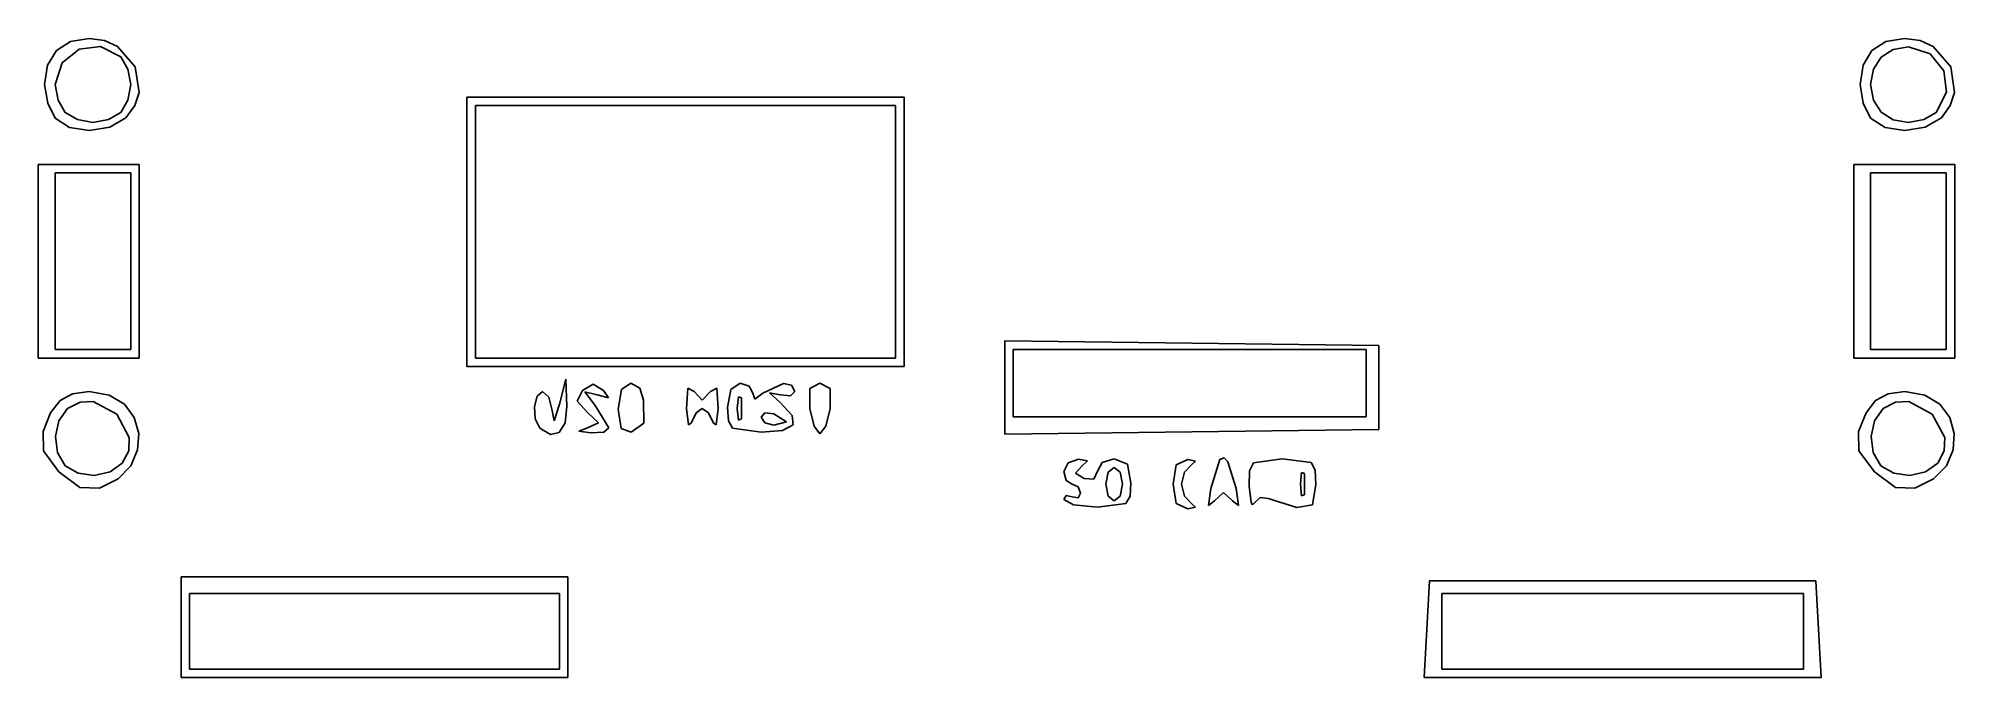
# Model space of a CAD drawing. Extents: x 60.4 to 124.8, y -111.5 to -90.
import ezdxf

# ---------------------------------------------------------------- set-up
doc = ezdxf.new("R2010")
doc.units = 0
doc.layers.add('Layer 1', color=7, linetype='CONTINUOUS')

msp = doc.modelspace()

# ---------------------------------------------------------------- linework, layer by layer
at = {"layer": 'Layer 1', "color": 4}
for p, q in [((61.493938, -90.115813), (62.123447, -90.010147)), ((62.123447, -90.010147), (62.640683, -90.083226)), ((62.640683, -90.083226), (63.079333, -90.284465)), ((122.453938, -90.115813), (123.083447, -90.010147)), ((123.083447, -90.010147), (123.600683, -90.083226)), ((123.600683, -90.083226), (124.039333, -90.284465)), ((60.729226, -90.90923), (61.023638, -90.421277)), ((61.023638, -90.421277), (61.493938, -90.115813)), ((61.783963, -90.377381), (61.212794, -90.830259)), ((62.503564, -90.284164), (61.783963, -90.377381)), ((63.181492, -90.631035), (62.503564, -90.284164)), ((63.079333, -90.284465), (63.670732, -90.963408)), ((63.420676, -91.044315), (63.181492, -90.631035)), ((121.689226, -90.90923), (121.983638, -90.421277)), ((121.983638, -90.421277), (122.453938, -90.115813)), ((122.291477, -90.643687), (122.032216, -91.044789)), ((122.692579, -90.384425), (122.291477, -90.643687)), ((123.210159, -90.292369), (122.692579, -90.384425)), ((123.942269, -90.525004), (123.210159, -90.292369)), ((124.395146, -91.096173), (123.942269, -90.525004)), ((124.039333, -90.284465), (124.630732, -90.963408)), ((60.627381, -91.562369), (60.729226, -90.90923)), ((61.212794, -90.830259), (60.980159, -91.562369)), ((63.520159, -91.562369), (63.420676, -91.044315)), ((63.670732, -90.963408), (63.797348, -91.830959)), ((121.587381, -91.562369), (121.689226, -90.90923)), ((122.032216, -91.044789), (121.940159, -91.562369)), ((124.488364, -91.815773), (124.395146, -91.096173)), ((124.630732, -90.963408), (124.757348, -91.830959)), ((60.730798, -92.184049), (60.627381, -91.562369)), ((60.980159, -91.562369), (61.079642, -92.080423)), ((63.420676, -92.080423), (63.520159, -91.562369)), ((63.797348, -91.830959), (63.655021, -92.267956)), ((74.809048, -96.501266), (74.809048, -91.985711)), ((74.809048, -91.985711), (82.146826, -91.985711)), ((82.146826, -91.985711), (89.484604, -91.985711)), ((89.484604, -91.985711), (89.484604, -96.501266)), ((121.690798, -92.184049), (121.587381, -91.562369)), ((121.940159, -91.562369), (122.032216, -92.079949)), ((124.141492, -92.493702), (124.488364, -91.815773)), ((124.757348, -91.830959), (124.615021, -92.267956)), ((60.979437, -92.690388), (60.730798, -92.184049)), ((61.079642, -92.080423), (61.318826, -92.493702)), ((61.318826, -92.493702), (61.732105, -92.732885)), ((62.768213, -92.732885), (63.181492, -92.493702)), ((63.181492, -92.493702), (63.420676, -92.080423)), ((63.181492, -92.493702), (63.181492, -92.493702)), ((63.655021, -92.267956), (63.358889, -92.671098)), ((82.146826, -92.267933), (75.09127, -92.267933)), ((75.09127, -92.267933), (75.09127, -96.501266)), ((89.202381, -92.267933), (82.146826, -92.267933)), ((89.202381, -96.501266), (89.202381, -92.267933)), ((121.939437, -92.690388), (121.690798, -92.184049)), ((122.032216, -92.079949), (122.291477, -92.481051)), ((122.291477, -92.481051), (122.692579, -92.740312)), ((123.728213, -92.732885), (124.141492, -92.493702)), ((124.141492, -92.493702), (124.141492, -92.493702)), ((124.615021, -92.267956), (124.318889, -92.671098)), ((60.979437, -92.690402), (60.979437, -92.690388)), ((61.466227, -93.00045), (60.979437, -92.690402)), ((62.130689, -93.099727), (61.466227, -93.00045)), ((61.732105, -92.732885), (62.250159, -92.832369)), ((62.814388, -92.989515), (62.130689, -93.099727)), ((62.250159, -92.832369), (62.768213, -92.732885)), ((63.358889, -92.671098), (62.814388, -92.989515)), ((121.939437, -92.690402), (121.939437, -92.690388)), ((122.426227, -93.00045), (121.939437, -92.690402)), ((123.090689, -93.099727), (122.426227, -93.00045)), ((122.692579, -92.740312), (123.210159, -92.832369)), ((123.774388, -92.989515), (123.090689, -93.099727)), ((123.210159, -92.832369), (123.728213, -92.732885)), ((124.318889, -92.671098), (123.774388, -92.989515)), ((60.415715, -97.489044), (60.415715, -94.243488)), ((60.415715, -94.243488), (62.109048, -94.243488)), ((62.250159, -94.525711), (60.980159, -94.525711)), ((60.980159, -94.525711), (60.980159, -97.489044)), ((62.109048, -94.243488), (63.802381, -94.243488)), ((63.520159, -94.525711), (62.250159, -94.525711)), ((63.520159, -97.489044), (63.520159, -94.525711)), ((63.802381, -94.243488), (63.802381, -97.489044)), ((121.375715, -97.489044), (121.375715, -94.243488)), ((121.375715, -94.243488), (123.069048, -94.243488)), ((123.210159, -94.525711), (121.940159, -94.525711)), ((121.940159, -94.525711), (121.940159, -97.489044)), ((123.069048, -94.243488), (124.762381, -94.243488)), ((124.480159, -94.525711), (123.210159, -94.525711)), ((124.480159, -97.489044), (124.480159, -94.525711)), ((124.762381, -94.243488), (124.762381, -97.489044)), ((74.809048, -101.016822), (74.809048, -96.501266)), ((74.809048, -96.501266), (74.809048, -96.501266)), ((75.09127, -96.501266), (75.09127, -100.734599)), ((89.202381, -100.734599), (89.202381, -96.501266)), ((89.202381, -96.501266), (89.202381, -96.501266)), ((89.484604, -96.501266), (89.484604, -101.016822)), ((60.415715, -100.734599), (60.415715, -97.489044)), ((60.415715, -97.489044), (60.415715, -97.489044)), ((60.980159, -97.489044), (60.980159, -100.452377)), ((63.520159, -100.452377), (63.520159, -97.489044)), ((63.520159, -97.489044), (63.520159, -97.489044)), ((63.802381, -97.489044), (63.802381, -100.734599)), ((121.375715, -100.734599), (121.375715, -97.489044)), ((121.375715, -97.489044), (121.375715, -97.489044)), ((121.940159, -97.489044), (121.940159, -100.452377)), ((124.480159, -100.452377), (124.480159, -97.489044)), ((124.480159, -97.489044), (124.480159, -97.489044)), ((124.762381, -97.489044), (124.762381, -100.734599)), ((92.87127, -101.722377), (92.87127, -100.159357)), ((92.87127, -100.159357), (99.150715, -100.235312)), ((99.150715, -100.235312), (105.430159, -100.311266)), ((105.430159, -100.311266), (105.430159, -101.722377)), ((62.109048, -100.734599), (60.415715, -100.734599)), ((60.980159, -100.452377), (62.250159, -100.452377)), ((63.802381, -100.734599), (62.109048, -100.734599)), ((62.250159, -100.452377), (63.520159, -100.452377)), ((82.146826, -101.016822), (74.809048, -101.016822)), ((75.09127, -100.734599), (82.146826, -100.734599)), ((82.146826, -100.734599), (89.202381, -100.734599)), ((89.484604, -101.016822), (82.146826, -101.016822)), ((99.080159, -100.452377), (93.153492, -100.452377)), ((93.153492, -100.452377), (93.153492, -101.581266)), ((105.006826, -100.452377), (99.080159, -100.452377)), ((105.006826, -101.581266), (105.006826, -100.452377)), ((123.069048, -100.734599), (121.375715, -100.734599)), ((121.940159, -100.452377), (123.210159, -100.452377)), ((124.762381, -100.734599), (123.069048, -100.734599)), ((123.210159, -100.452377), (124.480159, -100.452377)), ((77.913492, -102.286813), (78.128932, -101.440147)), ((78.128932, -101.440147), (78.162322, -102.357369)), ((78.689604, -101.826037), (79.042381, -101.60994)), ((79.042381, -101.60994), (79.395159, -101.82378)), ((79.99404, -101.796376), (80.312381, -101.58126)), ((80.312381, -101.58126), (80.612242, -101.74589)), ((83.665213, -101.787388), (83.98127, -101.581266)), ((83.98127, -101.581266), (84.280249, -101.680749)), ((84.74327, -101.919933), (85.432014, -101.591526)), ((85.432014, -101.591526), (85.705341, -101.646499)), ((85.705341, -101.646499), (85.815715, -101.854629)), ((86.321172, -101.761038), (86.662381, -101.581266)), ((86.662381, -101.581266), (87.003593, -101.761038)), ((93.153492, -101.581266), (93.153492, -102.710155)), ((105.006826, -102.710155), (105.006826, -101.581266)), ((105.006826, -101.581266), (105.006826, -101.581266)), ((60.825211, -102.569894), (61.144068, -102.15744)), ((61.144068, -102.15744), (61.565212, -101.931969)), ((61.821025, -102.212086), (61.399826, -102.430967)), ((61.565212, -101.931969), (62.123447, -101.86348)), ((62.260691, -102.194551), (61.821025, -102.212086)), ((62.123447, -101.86348), (62.798471, -101.978618)), ((63.04888, -102.616981), (62.260691, -102.194551)), ((62.798471, -101.978618), (63.304629, -102.287121)), ((63.304629, -102.287121), (63.636049, -102.733617)), ((77.073989, -102.365173), (77.160165, -102.013397)), ((77.160165, -102.013397), (77.349048, -101.86348)), ((77.349048, -101.86348), (77.558176, -102.050011)), ((77.558176, -102.050011), (77.664663, -102.49848)), ((77.733879, -102.841853), (77.913492, -102.286813)), ((78.509787, -102.188105), (78.689604, -101.826037)), ((78.851009, -102.563433), (78.509787, -102.188105)), ((79.183492, -101.973479), (78.766789, -101.875234)), ((78.766789, -101.875234), (79.112937, -102.33176)), ((79.565284, -102.067435), (79.183492, -101.973479)), ((79.395159, -101.82378), (79.565284, -102.067435)), ((79.889048, -102.44862), (79.99404, -101.796376)), ((80.612242, -101.74589), (80.735715, -102.145705)), ((80.735715, -102.145705), (80.750616, -102.921816)), ((82.183884, -102.427933), (82.222489, -101.748895)), ((82.222489, -101.748895), (82.433369, -101.863488)), ((82.433369, -101.863488), (82.71127, -102.14571)), ((82.71127, -102.14571), (82.989172, -101.863488)), ((82.989172, -101.863488), (83.200052, -101.748895)), ((83.200052, -101.748895), (83.238656, -102.427933)), ((83.557937, -102.394664), (83.665213, -101.787388)), ((83.926535, -102.033263), (83.884719, -102.427933)), ((84.027069, -102.075155), (83.926535, -102.033263)), ((84.027069, -102.780711), (84.027069, -102.075155)), ((84.027069, -102.075155), (84.027069, -102.075155)), ((84.280249, -101.680749), (84.404604, -101.919933)), ((84.404604, -101.919933), (84.475159, -102.117488)), ((84.475159, -102.117488), (84.74327, -101.919933)), ((85.321826, -101.972703), (84.969047, -101.897727)), ((84.969047, -101.897727), (85.321826, -102.22434)), ((85.670635, -102.002077), (85.321826, -101.972703)), ((85.321826, -102.22434), (85.730507, -102.661173)), ((85.815715, -101.854629), (85.670635, -102.002077)), ((86.319958, -102.427933), (86.321172, -101.761038)), ((87.003593, -101.761038), (87.004804, -102.427933)), ((92.87127, -103.285397), (92.87127, -101.722377)), ((92.87127, -101.722377), (92.87127, -101.722377)), ((105.430159, -101.722377), (105.430159, -103.133488)), ((121.785214, -102.569894), (122.104069, -102.15744)), ((122.104069, -102.15744), (122.525212, -101.931969)), ((122.781025, -102.212086), (122.359826, -102.430967)), ((122.525212, -101.931969), (123.083447, -101.86348)), ((123.220691, -102.194551), (122.781025, -102.212086)), ((123.083447, -101.86348), (123.758471, -101.978618)), ((124.00888, -102.616981), (123.220691, -102.194551)), ((123.758471, -101.978618), (124.264629, -102.287121)), ((124.264629, -102.287121), (124.596049, -102.733617)), ((60.573838, -103.199336), (60.825211, -102.569894)), ((61.108176, -102.841501), (60.994367, -103.370836)), ((61.399826, -102.430967), (61.108176, -102.841501)), ((63.47131, -103.40517), (63.04888, -102.616981)), ((63.636049, -102.733617), (63.786858, -103.262738)), ((77.101824, -102.771842), (77.073989, -102.365173)), ((77.254975, -103.086442), (77.101824, -102.771842)), ((77.664663, -102.49848), (77.733879, -102.841853)), ((78.103375, -102.906265), (77.905865, -103.232147)), ((78.162322, -102.357369), (78.103375, -102.906265)), ((79.224082, -102.909306), (78.851009, -102.563433)), ((78.851009, -103.076141), (79.224082, -102.909306)), ((79.112937, -102.33176), (79.574226, -103.081749)), ((79.987824, -103.099906), (79.889042, -102.44862)), ((79.889042, -102.44862), (79.889048, -102.44862)), ((80.750616, -102.921816), (80.327283, -103.224731)), ((82.241868, -102.980471), (82.183884, -102.427933)), ((82.183884, -102.427933), (82.183884, -102.427933)), ((82.34137, -102.921822), (82.241868, -102.980471)), ((82.503268, -102.573013), (82.34137, -102.921822)), ((82.71127, -102.427933), (82.503268, -102.573013)), ((82.919273, -102.573013), (82.71127, -102.427933)), ((83.08117, -102.921822), (82.919273, -102.573013)), ((83.18067, -102.980471), (83.08117, -102.921822)), ((83.238656, -102.427933), (83.18067, -102.980471)), ((83.586345, -102.842021), (83.557937, -102.394664)), ((83.557937, -102.394664), (83.557937, -102.394664)), ((83.727766, -103.088034), (83.586345, -102.842021)), ((83.884719, -102.427933), (83.926535, -102.822603)), ((83.926535, -102.822603), (84.027069, -102.780711)), ((84.81118, -102.573668), (84.686826, -102.719011)), ((84.686826, -102.719011), (84.81118, -102.912076)), ((85.110159, -102.608095), (84.81118, -102.573668)), ((84.81118, -102.912076), (85.110159, -102.992377)), ((85.533492, -102.881461), (85.110159, -102.608095)), ((85.110159, -102.992377), (85.533492, -102.881461)), ((85.533492, -102.881461), (85.533492, -102.881461)), ((85.730507, -102.661173), (85.758148, -102.977667)), ((86.471804, -103.025891), (86.319958, -102.427933)), ((86.319958, -102.427933), (86.319958, -102.427933)), ((87.004804, -102.427933), (86.852958, -103.025891)), ((93.153492, -102.710155), (99.080159, -102.710155)), ((99.080159, -102.710155), (105.006826, -102.710155)), ((121.533841, -103.199336), (121.785214, -102.569894)), ((122.068176, -102.841501), (121.954367, -103.370836)), ((122.359826, -102.430967), (122.068176, -102.841501)), ((124.43131, -103.40517), (124.00888, -102.616981)), ((124.596049, -102.733617), (124.746858, -103.262738)), ((60.585869, -103.851358), (60.573838, -103.199336)), ((60.994367, -103.370836), (61.063038, -103.909253)), ((63.453776, -103.844836), (63.47131, -103.40517)), ((63.786858, -103.262738), (63.751183, -103.819113)), ((77.609746, -103.302908), (77.254975, -103.086442)), ((77.254975, -103.086442), (77.254975, -103.086442)), ((77.905865, -103.232147), (77.609746, -103.302908)), ((78.566227, -103.18913), (78.851009, -103.076163)), ((78.971826, -103.241876), (78.566227, -103.18913)), ((78.851009, -103.076163), (78.851009, -103.076141)), ((79.408188, -103.221348), (78.971826, -103.241876)), ((79.574226, -103.081749), (79.408188, -103.221348)), ((80.327283, -103.224731), (79.987824, -103.099906)), ((84.686826, -103.223641), (83.727766, -103.088034)), ((85.408878, -103.167323), (84.686826, -103.223641)), ((85.758148, -102.977667), (85.408878, -103.167323)), ((86.662381, -103.274599), (86.471804, -103.025891)), ((86.852958, -103.025891), (86.662381, -103.274599)), ((99.150715, -103.209443), (92.87127, -103.285397)), ((105.430159, -103.133488), (99.150715, -103.209443)), ((121.54587, -103.851358), (121.533841, -103.199336)), ((121.954367, -103.370836), (122.023038, -103.909253)), ((124.413776, -103.844836), (124.43131, -103.40517)), ((124.746858, -103.262738), (124.711183, -103.819113)), ((61.10844, -104.557421), (60.585869, -103.851358)), ((61.063038, -103.909253), (61.318826, -104.347035)), ((63.234895, -104.266035), (63.453776, -103.844836)), ((63.751183, -103.819113), (63.523151, -104.347372)), ((94.991906, -104.246881), (95.340715, -104.125578)), ((95.340715, -104.125578), (95.649381, -104.179762)), ((95.649381, -104.179762), (95.458161, -104.368527)), ((96.14152, -104.24301), (96.540159, -104.121258)), ((96.540159, -104.121258), (96.984771, -104.292836)), ((98.625571, -104.314539), (99.009604, -104.143539)), ((99.009604, -104.143539), (99.269832, -104.198959)), ((99.269832, -104.198959), (99.150715, -104.308168)), ((99.785828, -105.109614), (100.090876, -104.145354)), ((100.090876, -104.145354), (100.229885, -104.088343)), ((100.229885, -104.088343), (100.36065, -104.219713)), ((100.36065, -104.219713), (100.632268, -105.109614)), ((101.21447, -104.247747), (102.184604, -104.121258)), ((102.184604, -104.121258), (103.149924, -104.245334)), ((122.068443, -104.557421), (121.54587, -103.851358)), ((122.023038, -103.909253), (122.278826, -104.347035)), ((124.194895, -104.266035), (124.413776, -103.844836)), ((124.711183, -103.819113), (124.483151, -104.347372)), ((61.814272, -105.079171), (61.10844, -104.557421)), ((61.10844, -104.557421), (61.10844, -104.557421)), ((61.318826, -104.347035), (61.756608, -104.602823)), ((61.756608, -104.602823), (62.295025, -104.671494)), ((62.295025, -104.671494), (62.82436, -104.557685)), ((63.096889, -104.792147), (62.466525, -105.098065)), ((62.82436, -104.557685), (63.234895, -104.266035)), ((63.523151, -104.347372), (63.096889, -104.792147)), ((63.234895, -104.266035), (63.234895, -104.266035)), ((94.846826, -104.544591), (94.991906, -104.246881)), ((94.929729, -104.84357), (94.846826, -104.544591)), ((95.129048, -104.967924), (94.929729, -104.84357)), ((95.458161, -104.368527), (95.244821, -104.593862)), ((95.244821, -104.593862), (95.528717, -104.77868)), ((95.528717, -104.77868), (95.858266, -104.796235)), ((95.858266, -104.796235), (95.975715, -104.535732)), ((95.975715, -104.535732), (96.14152, -104.24301)), ((96.34084, -104.569285), (96.257937, -104.967924)), ((96.540159, -104.40348), (96.34084, -104.569285)), ((96.739479, -104.569285), (96.540159, -104.40348)), ((96.822381, -104.967924), (96.739479, -104.569285)), ((96.984771, -104.292836), (97.104604, -104.92944)), ((98.515715, -104.967924), (98.625571, -104.314539)), ((98.901565, -104.56069), (98.797937, -104.967924)), ((99.150715, -104.308168), (98.901565, -104.56069)), ((101.077996, -105.03848), (101.088544, -104.521527)), ((101.088544, -104.521527), (101.21447, -104.247747)), ((102.835424, -104.573254), (102.793608, -104.967924)), ((102.935958, -104.615147), (102.835424, -104.573254)), ((102.935958, -105.320702), (102.935958, -104.615147)), ((102.935958, -104.615147), (102.935958, -104.615147)), ((103.149924, -104.245334), (103.287432, -104.501684)), ((103.287432, -104.501684), (103.313492, -104.977579)), ((122.774273, -105.079171), (122.068443, -104.557421)), ((122.068443, -104.557421), (122.068443, -104.557421)), ((122.278826, -104.347035), (122.716608, -104.602823)), ((122.716608, -104.602823), (123.255025, -104.671494)), ((123.255025, -104.671494), (123.78436, -104.557685)), ((124.056889, -104.792147), (123.426525, -105.098065)), ((123.78436, -104.557685), (124.194895, -104.266035)), ((124.483151, -104.347372), (124.056889, -104.792147)), ((124.194895, -104.266035), (124.194895, -104.266035)), ((62.466525, -105.098065), (61.814272, -105.079171)), ((94.846826, -105.477228), (94.929729, -105.344562)), ((95.178437, -105.661131), (94.846826, -105.477228)), ((94.846826, -105.477228), (94.846826, -105.477228)), ((94.929729, -105.344562), (95.129048, -105.391258)), ((95.328367, -105.05572), (95.129048, -104.967924)), ((95.129048, -105.391258), (95.328367, -105.426649)), ((95.41127, -105.266803), (95.328367, -105.05572)), ((95.328367, -105.426649), (95.41127, -105.266803)), ((96.257937, -104.967924), (96.34084, -105.366563)), ((96.34084, -105.366563), (96.540159, -105.532369)), ((96.540159, -105.532369), (96.739479, -105.366563)), ((96.739479, -105.366563), (96.822381, -104.967924)), ((96.822381, -104.967924), (96.822381, -104.967924)), ((97.076465, -105.37412), (96.935494, -105.616554)), ((97.104604, -104.92944), (97.076465, -105.37412)), ((98.625571, -105.621306), (98.515715, -104.967924)), ((98.515715, -104.967924), (98.515715, -104.967924)), ((98.797937, -104.967924), (98.901565, -105.375158)), ((98.901565, -105.375158), (99.150715, -105.627681)), ((99.703843, -105.685023), (99.785828, -105.109614)), ((99.785828, -105.109614), (99.785828, -105.109614)), ((100.209048, -105.250147), (99.904, -105.532369)), ((100.514096, -105.532369), (100.209048, -105.250147)), ((100.632268, -105.109614), (100.714253, -105.685023)), ((101.135718, -105.582123), (101.077996, -105.03848)), ((101.077996, -105.03848), (101.077996, -105.03848)), ((101.440707, -105.411369), (101.243212, -105.601166)), ((101.714819, -105.452909), (101.440707, -105.411369)), ((102.678492, -105.746544), (101.714819, -105.452909)), ((102.793608, -104.967924), (102.835424, -105.362594)), ((102.835424, -105.362594), (102.935958, -105.320702)), ((103.313492, -104.977579), (103.197815, -105.661991)), ((123.426525, -105.098065), (122.774273, -105.079171)), ((95.975715, -105.73762), (95.178437, -105.661131)), ((96.935494, -105.616554), (95.975715, -105.73762)), ((99.009604, -105.79231), (98.625571, -105.621306)), ((99.269832, -105.736894), (99.009604, -105.79231)), ((99.150715, -105.627681), (99.269832, -105.736894)), ((99.904, -105.532369), (99.703843, -105.685023)), ((100.714253, -105.685023), (100.514096, -105.532369)), ((101.185954, -105.666452), (101.135718, -105.582123)), ((101.243212, -105.601166), (101.185954, -105.666452)), ((103.197815, -105.661991), (102.678492, -105.746544)), ((65.213492, -109.765702), (65.213492, -108.072369)), ((65.213492, -108.072369), (71.704604, -108.072369)), ((71.704604, -108.072369), (78.195715, -108.072369)), ((78.195715, -108.072369), (78.195715, -109.765702)), ((71.704604, -108.636813), (65.495715, -108.636813)), ((65.495715, -108.636813), (65.495715, -109.906813)), ((77.913492, -108.636813), (71.704604, -108.636813)), ((77.913492, -109.906813), (77.913492, -108.636813)), ((107.038854, -109.836258), (107.123492, -108.21348)), ((107.123492, -108.21348), (113.614604, -108.21348)), ((113.614604, -108.636813), (107.546826, -108.636813)), ((107.546826, -108.636813), (107.546826, -109.906813)), ((113.614604, -108.21348), (120.105715, -108.21348)), ((119.682381, -108.636813), (113.614604, -108.636813)), ((119.682381, -109.906813), (119.682381, -108.636813)), ((120.105715, -108.21348), (120.190353, -109.836258)), ((65.213492, -111.459035), (65.213492, -109.765702)), ((65.213492, -109.765702), (65.213492, -109.765702)), ((65.495715, -109.906813), (65.495715, -111.176813)), ((77.913492, -111.176813), (77.913492, -109.906813)), ((77.913492, -109.906813), (77.913492, -109.906813)), ((78.195715, -109.765702), (78.195715, -111.459035)), ((106.954213, -111.459035), (107.038854, -109.836258)), ((107.038854, -109.836258), (107.038854, -109.836258)), ((107.546826, -109.906813), (107.546826, -111.176813)), ((119.682381, -111.176813), (119.682381, -109.906813)), ((119.682381, -109.906813), (119.682381, -109.906813)), ((120.190353, -109.836258), (120.274994, -111.459035)), ((65.495715, -111.176813), (71.704604, -111.176813)), ((71.704604, -111.176813), (77.913492, -111.176813)), ((107.546826, -111.176813), (113.614604, -111.176813)), ((113.614604, -111.176813), (119.682381, -111.176813)), ((71.704604, -111.459035), (65.213492, -111.459035)), ((78.195715, -111.459035), (71.704604, -111.459035)), ((113.614604, -111.459035), (106.954213, -111.459035)), ((120.274994, -111.459035), (113.614604, -111.459035))]:
    msp.add_line(p, q, dxfattribs=at)

doc.saveas('drawing.dxf')
